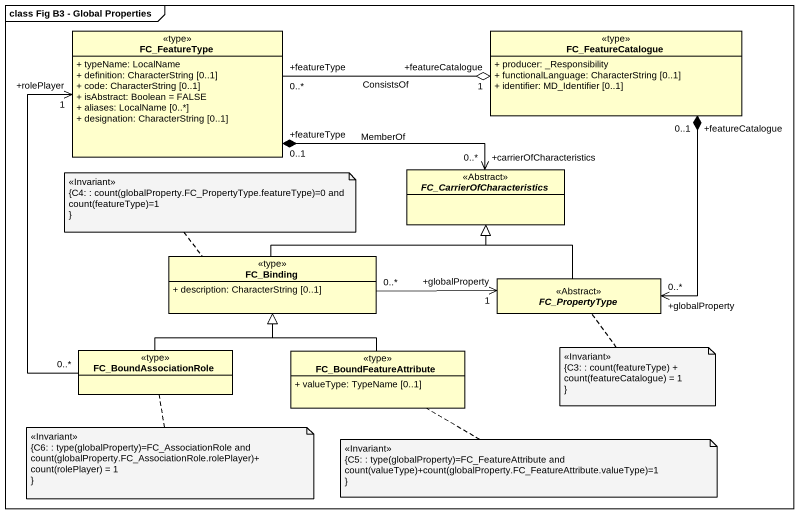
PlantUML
@startuml
mainframe class Fig B3 - Global Properties
hide circle
hide empty members
skinparam classAttributeIconSize 0
class FC_FeatureType <<type>> {
  + typeName: LocalName
  + definition: CharacterString [0..1]
  + code: CharacterString [0..1]
  + isAbstract: Boolean = FALSE
  + aliases: LocalName [0..*]
  + designation: CharacterString [0..1]
}
class FC_FeatureCatalogue <<type>> {
  + producer: _Responsibility
  + functionalLanguage: CharacterString [0..1]
  + identifier: MD_Identifier [0..1]
}
abstract class FC_CarrierOfCharacteristics <<Abstract>>
class FC_Binding <<type>> {
  + description: CharacterString [0..1]
}
abstract class FC_PropertyType <<Abstract>>
class FC_BoundAssociationRole <<type>>
class FC_BoundFeatureAttribute <<type>> {
  + valueType: TypeName [0..1]
}
FC_FeatureType "+featureType\n0..*" -right-o "+featureCatalogue\n1" FC_FeatureCatalogue : ConsistsOf
FC_FeatureType "+featureType\n0..1" *-right-> "+carrierOfCharacteristics\n0..*" FC_CarrierOfCharacteristics : MemberOf
FC_FeatureCatalogue "+featureCatalogue\n0..1" *--> "+globalProperty\n0..*" FC_PropertyType
FC_Binding -right-|> FC_CarrierOfCharacteristics
FC_Binding "0..*" -right-> "+globalProperty\n1" FC_PropertyType
FC_PropertyType -up-|> FC_CarrierOfCharacteristics
FC_BoundAssociationRole "0..*" -up-> "+rolePlayer\n1" FC_FeatureType
FC_BoundAssociationRole -up-|> FC_Binding
FC_BoundFeatureAttribute -up-|> FC_Binding
note top of FC_Binding
  <<Invariant>>
  {C4: : count(globalProperty.FC_PropertyType.featureType)=0 and count(featureType)=1
  ~}
end note
note bottom of FC_PropertyType
  <<Invariant>>
  {C3: : count(featureType) +
  count(featureCatalogue) = 1
  ~}
end note
note bottom of FC_BoundAssociationRole
  <<Invariant>>
  {C6: : type(globalProperty)=FC_AssociationRole and
  count(globalProperty.FC_AssociationRole.rolePlayer)+
  count(rolePlayer) = 1
  ~}
end note
note right of FC_BoundFeatureAttribute
  <<Invariant>>
  {C5: : type(globalProperty)=FC_FeatureAttribute and
  count(valueType)+count(globalProperty.FC_FeatureAttribute.valueType)=1
  ~}
end note
@enduml
